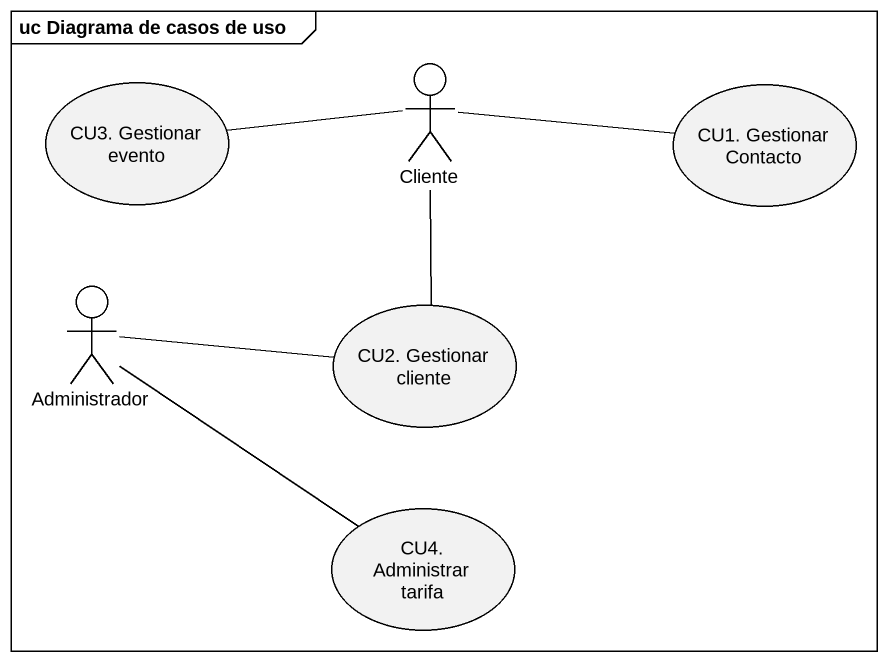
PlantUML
@startuml
mainframe uc Diagrama de casos de uso
usecase "CU3. Gestionar evento" as CU3_Gestionar_evento
actor Cliente
usecase "CU1. Gestionar Contacto" as CU1_Gestionar_Contacto
actor Administrador
usecase "CU2. Gestionar cliente" as CU2_Gestionar_cliente
usecase "CU4. Administrar tarifa" as CU4_Administrar_tarifa
Cliente -left- CU3_Gestionar_evento
Cliente -right- CU1_Gestionar_Contacto
Cliente -- CU2_Gestionar_cliente
Administrador -right- CU2_Gestionar_cliente
Administrador -- CU4_Administrar_tarifa
@enduml
